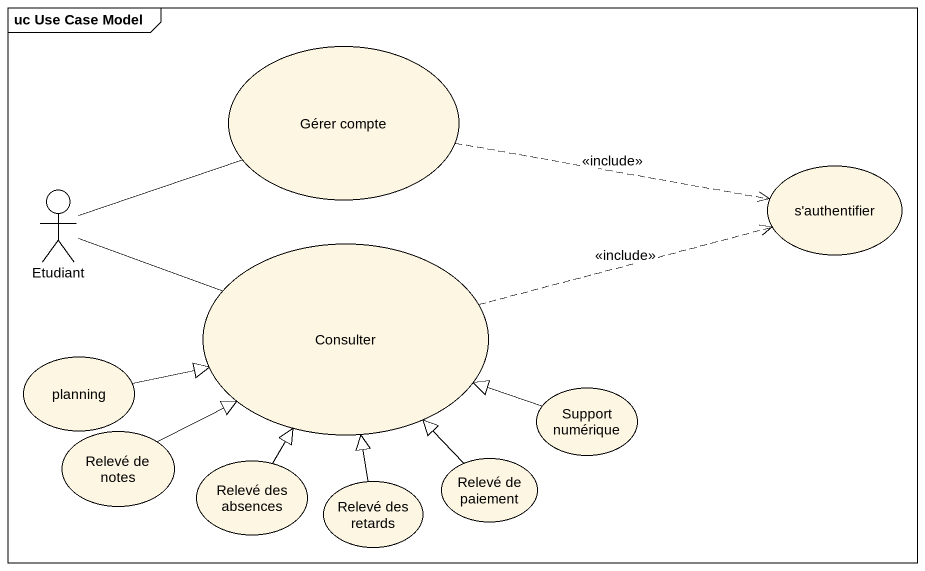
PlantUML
@startuml
mainframe uc Use Case Model
usecase "Gérer compte" as Gérer_compte
actor Etudiant
usecase "s'authentifier" as s_authentifier
usecase Consulter
usecase planning
usecase "Support numérique" as Support_numérique
usecase "Relevé de notes" as Relevé_de_notes
usecase "Relevé des absences" as Relevé_des_absences
usecase "Relevé des retards" as Relevé_des_retards
usecase "Relevé de paiement" as Relevé_de_paiement
Gérer_compte .right.> s_authentifier : <<include>>
Etudiant -right- Gérer_compte
Etudiant -right- Consulter
Consulter .right.> s_authentifier : <<include>>
planning -right-|> Consulter
Support_numérique -left-|> Consulter
Relevé_de_notes -right-|> Consulter
Relevé_des_absences -up-|> Consulter
Relevé_des_retards -up-|> Consulter
Relevé_de_paiement -up-|> Consulter
@enduml
